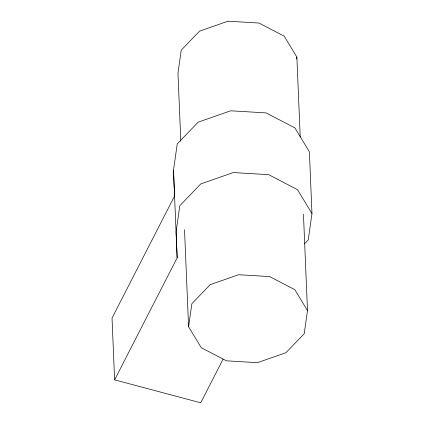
<?xml version="1.0" encoding="UTF-8"?>
<svg xmlns="http://www.w3.org/2000/svg" width="424" height="424" viewBox="0 0 424 424"><rect width="100%" height="100%" fill="white"/><g stroke="black" fill="none" stroke-linecap="round" stroke-linejoin="round"><path stroke-width="0.64" d="M223.082 359.176L200.727 402.8L114.618 379.851L112.026 318.085L174.566 196.047L173.49 170.3L177.227 143.937L198.167 122.154L230.698 110.797L266.108 112.906L294.908 127.91L309.382 151.797L311.974 213.564L308.237 239.931L304.596 243.715M188.59 326.793L191.86 303.722L210.182 284.663L238.648 274.726L269.632 276.57L294.834 289.698L307.495 310.601L304.231 333.667L285.909 352.726L257.442 362.663L226.453 360.824L201.257 347.691L188.59 326.793L184.525 229.739M296.599 58.994L296.869 57.076L284.207 36.172L259.006 23.044L228.022 21.2L199.556 31.138L181.233 50.196L177.969 73.267L180.815 141.272M114.618 379.851L177.158 257.819L176.082 232.071L179.813 205.704L200.753 183.926L233.285 172.563L268.699 174.672L297.5 189.676L311.974 213.564M296.869 57.076L300.219 136.963M303.457 214.205L307.495 310.601M173.49 170.3L177.158 257.819"/></g></svg>
